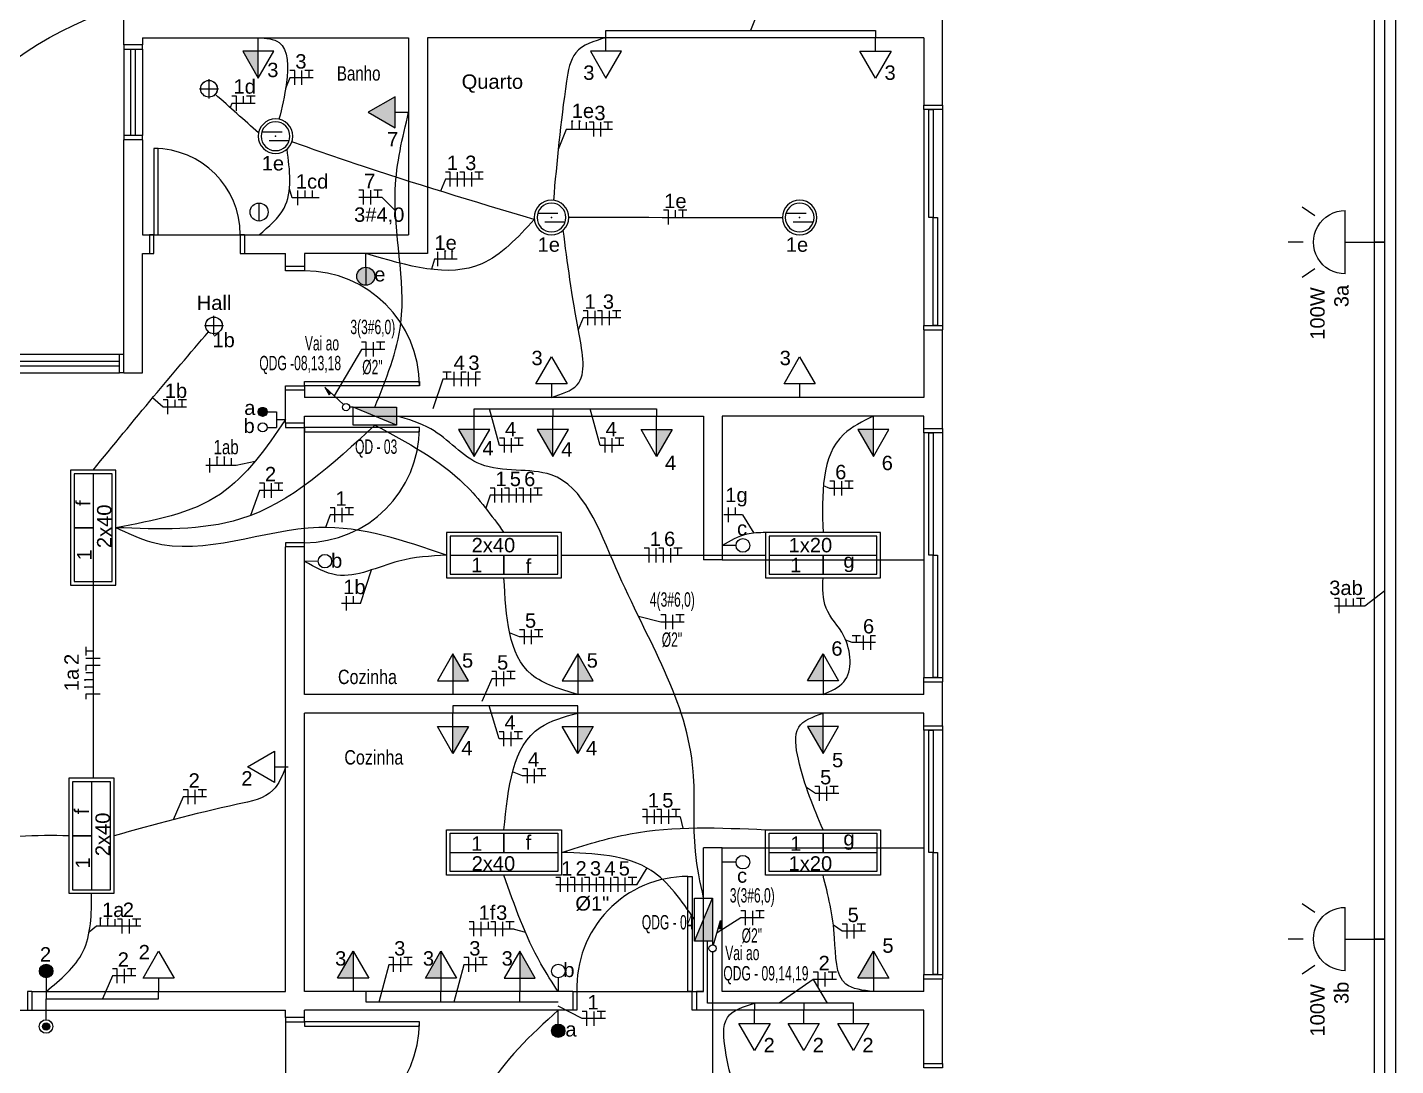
# Model space of a CAD drawing. Header units: millimetres. Extents: x 412 to 646, y 331 to 411.
# Drawn here: x 452.25 to 461.76, y 372.57 to 379.78 of the extents above; entities that cross this region are included whole.
import ezdxf
from ezdxf.enums import TextEntityAlignment as Align

# ---------------------------------------------------------------- set-up
doc = ezdxf.new("R2010")
doc.units = ezdxf.units.MM
doc.linetypes.add('HIDDEN2', pattern=[4.7625, 3.175, -1.5875])
for name, color, linetype in [('BASE', 8, 'Continuous'), ('Chamada', 4, 'Continuous'), ('E_LUMINO', 160, 'Continuous'), ('Elétrico', 5, 'Continuous'), ('Texto - Elétrica', 3, 'Continuous'), ('texto - elétrico', 3, 'Continuous'), ('TOMADAS.GI', 5, 'Continuous')]:
    doc.layers.add(name, color=color, linetype=linetype)
doc.styles.add('ARIAL', font='arial.ttf')

# ---------------------------------------------------------------- blocks, each defined once
blk = doc.blocks.new('A$C089607AB')
at = {"layer": 'TOMADAS.GI', "color": 4}
for p, q in [((0, 0.493), (0, 0.598)), ((-0.1844, 0.4125), (-0.2444, 0.4986)), ((0.1844, 0.4125), (0.2444, 0.4986)), ((0.22, 0.2), (-0.22, 0.2)), ((0, 0.2), (0, 0))]:
    blk.add_line(p, q, dxfattribs=at)
blk.add_arc((0, 0.2006), 0.22, 359.844, 180.156, dxfattribs=at)
blk = doc.blocks.new('A$C3E3F6338')
for p, q in [((-0.0172, -0.0409), (-0.158, -0.0409)), ((-0.0672, -0.1009), (-0.208, -0.1009))]:
    blk.add_line(p, q)
for radius in [0.12, 0.1]:
    blk.add_circle((-0.1126, -0.0709), radius)
at = {"linetype": 'Continuous'}
blk.add_point((-0.1126, -0.0709), dxfattribs=at)

msp = doc.modelspace()

# ---------------------------------------------------------------- hatches: boundary and pattern name
at = {"layer": 'Elétrico'}
for points in [[(453.854642, 379.428971), (453.854643, 379.616467), (453.746392, 379.616465)], [(454.347293, 377.227178), (454.316947, 377.280491), (454.35977, 377.240558)], [(454.814698, 377.017711), (454.814698, 377.142711), (454.514698, 377.142711)], [(454.814698, 377.017711), (454.814698, 377.142711), (454.514698, 377.142711)], [(455.355167, 376.798966), (455.355169, 376.986462), (455.246917, 376.986461)], [(455.902432, 376.798966), (455.902434, 376.986462), (455.794182, 376.986461)], [(456.731438, 376.986461), (456.623186, 376.986462), (456.623188, 376.798966)], [(458.12997, 376.798966), (458.129972, 376.986462), (458.02172, 376.986461)], [(455.208222, 375.426458), (455.208221, 375.238962), (455.316472, 375.238963)], [(456.074775, 375.426458), (456.074773, 375.238962), (456.183025, 375.238963)], [(457.77997, 375.426458), (457.67172, 375.238963), (457.779972, 375.238962)], [(455.208222, 374.733964), (455.208221, 374.92146), (455.316472, 374.921458)], [(456.074775, 374.733964), (456.074773, 374.92146), (456.183025, 374.921458)], [(457.779972, 374.92146), (457.67172, 374.921458), (457.77997, 374.733964)], [(456.887492, 373.430211), (457.012492, 373.430211), (457.012492, 373.730211)], [(456.887492, 373.430211), (457.012492, 373.430211), (457.012492, 373.730211)], [(457.069363, 373.513193), (457.067797, 373.574518), (457.051768, 373.518201)], [(454.514345, 373.361455), (454.514347, 373.173959), (454.406095, 373.173961)], [(455.124648, 373.361455), (455.12465, 373.173959), (455.016398, 373.173961)], [(455.780168, 373.173961), (455.671917, 373.173959), (455.671918, 373.361455)], [(458.12997, 373.361455), (458.129972, 373.173959), (458.02172, 373.173961)], [(452.404924, 372.837521, 1), (452.354924, 372.837521, 1)], [(455.986508, 372.807541), (455.892758, 372.807541, 1)]]:
    msp.add_hatch(color=256, dxfattribs=at).paths.add_polyline_path(points)
h = msp.add_hatch(color=256, dxfattribs=at)
h.paths.add_polyline_path([(454.806733, 379.299864), (454.619238, 379.191614), (454.757811, 379.111607), (454.806735, 379.111607)])
h.paths.add_polyline_path([(454.806735, 379.111607), (454.757811, 379.111607), (454.806735, 379.08336)])
h = msp.add_hatch(color=256, dxfattribs=at)
h.paths.add_polyline_path([(454.602385, 378.114436), (454.601833, 377.989437, 0.41550625), (454.664609, 378.051936, 0.41292206)])
h.paths.add_polyline_path([(454.602385, 378.114436, 0.41550625), (454.539609, 378.051936, 0.41292206), (454.601833, 377.989437)])
at = {"layer": 'Elétrico', "linetype": 'Continuous', "lineweight": -2}
for points in [[(453.854094, 377.109521), (453.854213, 377.112244), (453.854569, 377.114946), (453.855159, 377.117607), (453.855979, 377.120207), (453.857022, 377.122725), (453.85828, 377.125142), (453.859745, 377.127441), (453.861404, 377.129603), (453.863245, 377.131613), (453.865255, 377.133454), (453.867417, 377.135113), (453.869716, 377.136578), (453.872133, 377.137836), (453.874651, 377.138879), (453.877251, 377.139699), (453.879911, 377.140289), (453.882614, 377.140645), (453.885337, 377.140763), (453.88806, 377.140645), (453.890762, 377.140289), (453.893423, 377.139699), (453.896022, 377.138879), (453.89854, 377.137836), (453.900958, 377.136578), (453.903257, 377.135113), (453.905419, 377.133454), (453.907428, 377.131613), (453.90927, 377.129603), (453.910929, 377.127441), (453.912393, 377.125142), (453.913652, 377.122725), (453.914695, 377.120207), (453.915514, 377.117607), (453.916104, 377.114946), (453.91646, 377.112244), (453.916579, 377.109521), (453.885337, 377.109521)], [(453.916587, 377.109521), (453.916468, 377.106798), (453.916112, 377.104096), (453.915522, 377.101435), (453.914703, 377.098836), (453.91366, 377.096318), (453.912401, 377.0939), (453.910937, 377.091601), (453.909277, 377.089439), (453.907436, 377.087429), (453.905427, 377.085588), (453.903264, 377.083929), (453.900966, 377.082464), (453.898548, 377.081206), (453.89603, 377.080163), (453.89343, 377.079343), (453.890769, 377.078753), (453.888067, 377.078398), (453.885344, 377.078279), (453.882621, 377.078398), (453.879919, 377.078753), (453.877258, 377.079343), (453.874659, 377.080163), (453.872141, 377.081206), (453.869723, 377.082464), (453.867424, 377.083929), (453.865262, 377.085588), (453.863253, 377.08743), (453.861411, 377.089439), (453.859752, 377.091601), (453.858288, 377.0939), (453.857029, 377.096318), (453.855986, 377.098836), (453.855166, 377.101435), (453.854577, 377.104096), (453.854221, 377.106798), (453.854102, 377.109521), (453.885344, 377.109521)], [(452.333398, 373.222878), (452.380273, 373.222876), (452.380273, 373.269751), (452.372999, 373.269373), (452.360286, 373.265253), (452.352411, 373.260756), (452.346411, 373.255503), (452.34041, 373.247629), (452.335798, 373.237879), (452.333661, 373.228129), (452.333773, 373.222876)], [(452.427148, 373.222878), (452.380273, 373.222876), (452.380273, 373.269751), (452.387511, 373.269373), (452.400223, 373.265253), (452.408098, 373.260756), (452.414099, 373.255503), (452.420098, 373.247629), (452.42471, 373.237879), (452.426848, 373.228129), (452.426736, 373.222876)], [(452.333398, 373.222873), (452.380273, 373.222876), (452.380273, 373.176001), (452.372999, 373.176378), (452.360286, 373.180498), (452.352411, 373.184996), (452.346411, 373.190249), (452.34041, 373.198122), (452.335798, 373.207873), (452.333661, 373.217623), (452.333773, 373.222876)], [(452.427148, 373.222873), (452.380273, 373.222876), (452.380273, 373.176001), (452.387511, 373.176378), (452.400223, 373.180498), (452.408098, 373.184996), (452.414099, 373.190249), (452.420098, 373.198122), (452.42471, 373.207873), (452.426848, 373.217623), (452.426736, 373.222876)], [(455.892758, 372.807543), (455.939633, 372.807541), (455.939633, 372.854416), (455.932395, 372.854038), (455.919684, 372.849918), (455.911809, 372.84542), (455.905808, 372.840167), (455.899808, 372.832294), (455.895196, 372.822544), (455.893059, 372.812793), (455.89317, 372.807541)], [(455.986508, 372.807543), (455.939633, 372.807541), (455.939633, 372.854416), (455.946908, 372.854038), (455.95962, 372.849918), (455.967495, 372.84542), (455.973495, 372.840167), (455.979496, 372.832294), (455.984108, 372.822544), (455.986245, 372.812793), (455.986134, 372.807541)]]:
    msp.add_hatch(color=256, dxfattribs=at).paths.add_polyline_path(points)

# ---------------------------------------------------------------- linework, layer by layer
at = {"layer": 'BASE'}
for p, q in [((461.609953, 399.636355), (461.609953, 361.890196)), ((461.759934, 399.636355), (461.759934, 361.890196)), ((452.919914, 379.660215), (452.919914, 379.84022)), ((458.609953, 379.24022), (458.609953, 379.84022)), ((453.049894, 379.660215), (452.919914, 379.660215)), ((453.049894, 379.710215), (454.899992, 379.710215)), ((453.049894, 379.710215), (453.049894, 379.660215)), ((454.899992, 379.710215), (454.899992, 378.34022)), ((455.029973, 379.710215), (455.029973, 378.210215)), ((458.479973, 379.710215), (455.029973, 379.710215)), ((458.479973, 379.710215), (458.479973, 379.24022)), ((458.479973, 379.24022), (458.609953, 379.24022)), ((452.919914, 377.510215), (452.919914, 379.000218)), ((453.049894, 379.000218), (452.919914, 379.000218)), ((453.049894, 379.000218), (453.049894, 378.34022)), ((453.049894, 378.34022), (453.099894, 378.34022)), ((453.049894, 378.34022), (453.759904, 378.34022)), ((453.099894, 378.34022), (453.099894, 378.210215)), ((453.759904, 378.34022), (454.899992, 378.34022)), ((453.759904, 378.34022), (453.759904, 378.210215)), ((453.049894, 377.38021), (453.049894, 378.210215)), ((453.049894, 378.210215), (453.099894, 378.210215)), ((453.759904, 378.210215), (454.044963, 378.210215)), ((454.044963, 378.120213), (454.044963, 378.210215)), ((454.174943, 378.120213), (454.044963, 378.120213)), ((454.174943, 378.210215), (454.174943, 378.120213)), ((455.029973, 378.210215), (454.174943, 378.210215)), ((458.479973, 377.680223), (458.479973, 377.210215)), ((458.479973, 377.680223), (458.609953, 377.680223)), ((458.609953, 376.99271), (458.609953, 377.680223)), ((452.919914, 377.38021), (452.919914, 377.510215)), ((452.919914, 377.38021), (453.049894, 377.38021)), ((454.174943, 377.260215), (454.044963, 377.260215)), ((454.044963, 377.03021), (454.044963, 377.260215)), ((454.174943, 377.260215), (454.174943, 377.210215)), ((458.479973, 377.210215), (454.174943, 377.210215)), ((454.174943, 377.08021), (456.949992, 377.08021)), ((454.174943, 377.03021), (454.174943, 377.08021)), ((456.949992, 377.08021), (456.949992, 376.08021)), ((458.479973, 377.08021), (457.079973, 377.08021)), ((457.079973, 377.08021), (457.079973, 376.08021)), ((458.479973, 376.99271), (458.479973, 377.08021)), ((454.174943, 377.03021), (454.044963, 377.03021)), ((454.174943, 376.200206), (454.174943, 377.000206)), ((458.479973, 376.99271), (458.609953, 376.99271)), ((454.044963, 373.08021), (454.044963, 376.170213)), ((454.174943, 376.170213), (454.044963, 376.170213)), ((454.174943, 375.145213), (454.174943, 376.170213)), ((457.079973, 376.08021), (456.949992, 376.08021)), ((457.079973, 376.08021), (458.479973, 376.08021)), ((458.479973, 375.145213), (458.479973, 375.232713)), ((458.479973, 375.232713), (458.609953, 375.232713)), ((458.609953, 374.927708), (458.609953, 375.232713)), ((458.479973, 375.145213), (454.174943, 375.145213)), ((454.174943, 373.08021), (454.174943, 375.015208)), ((458.479973, 375.015208), (454.174943, 375.015208)), ((458.479973, 374.927708), (458.479973, 375.015208)), ((458.479973, 374.927708), (458.609953, 374.927708)), ((456.949992, 373.08021), (456.949992, 374.08021)), ((457.079973, 374.08021), (456.949992, 374.08021)), ((457.079973, 373.08021), (457.079973, 374.08021)), ((457.079973, 374.08021), (458.479973, 374.08021)), ((452.279924, 373.08021), (454.044963, 373.08021)), ((452.279924, 373.08021), (452.279924, 372.950206)), ((456.039982, 373.08021), (454.174943, 373.08021)), ((456.039982, 373.08021), (456.039982, 372.950206)), ((456.070012, 373.08021), (456.949992, 373.08021)), ((456.949992, 373.08021), (456.899992, 373.08021)), ((456.899992, 373.08021), (456.899992, 372.950206)), ((458.479973, 373.08021), (457.079973, 373.08021)), ((458.479973, 373.08021), (458.479973, 373.16771)), ((458.479973, 373.16771), (458.609953, 373.16771)), ((458.609953, 372.58021), (458.609953, 373.16771)), ((451.419914, 372.950206), (452.279924, 372.950206)), ((452.279924, 372.950206), (454.044963, 372.950206)), ((454.044963, 372.900206), (454.044963, 372.950206)), ((454.174943, 372.900206), (454.044963, 372.900206)), ((454.044963, 372.900206), (454.044963, 372.040208)), ((454.174943, 372.900206), (454.174943, 372.950206)), ((456.039982, 372.950206), (454.174943, 372.950206)), ((458.479973, 372.950206), (456.899992, 372.950206)), ((458.479973, 372.58021), (458.479973, 372.950206)), ((458.479973, 372.58021), (458.609953, 372.58021))]:
    msp.add_line(p, q, dxfattribs=at)
at = {"layer": 'BASE', "linetype": 'Continuous'}
for p, q in [((452.919914, 379.63021), (452.919914, 379.03021)), ((453.049894, 379.63021), (453.049894, 379.03021)), ((458.479973, 379.210215), (458.479973, 377.710215)), ((458.609953, 379.210215), (458.609953, 377.710215)), ((451.399894, 377.510215), (452.889885, 377.510215)), ((451.399894, 377.38021), (452.889885, 377.38021)), ((458.479973, 376.962706), (458.479973, 375.262706)), ((458.609953, 376.962706), (458.609953, 375.262706)), ((458.479973, 374.897703), (458.479973, 373.197703)), ((458.609953, 374.897703), (458.609953, 373.197703)), ((456.039982, 373.08021), (456.070012, 373.08021))]:
    msp.add_line(p, q, dxfattribs=at)
for points in [[(452.919914, 379.660215), (452.919914, 379.63021), (453.049894, 379.63021), (453.049894, 379.660215)], [(458.609953, 379.24022), (458.609953, 379.210215), (458.479973, 379.210215), (458.479973, 379.24022)], [(453.049894, 379.000218), (453.049894, 379.03021), (452.919914, 379.03021), (452.919914, 379.000218)], [(453.099894, 378.210215), (453.129875, 378.210215), (453.129875, 378.34022), (453.099894, 378.34022)], [(453.759904, 378.34022), (453.729875, 378.34022), (453.729875, 378.210215), (453.759904, 378.210215)], [(454.174943, 378.120213), (454.174943, 378.09022), (454.044963, 378.09022), (454.044963, 378.120213)], [(458.479973, 377.680223), (458.479973, 377.710215), (458.609953, 377.710215), (458.609953, 377.680223)], [(452.919914, 377.38021), (452.889885, 377.38021), (452.889885, 377.510215), (452.919914, 377.510215)], [(454.044963, 377.260215), (454.044963, 377.29022), (454.174943, 377.29022), (454.174943, 377.260215)], [(454.044963, 377.03021), (454.044963, 377.000206), (454.174943, 377.000206), (454.174943, 377.03021)], [(458.609953, 376.99271), (458.609953, 376.962706), (458.479973, 376.962706), (458.479973, 376.99271)], [(454.174943, 376.170213), (454.174943, 376.200206), (454.044963, 376.200206), (454.044963, 376.170213)], [(458.479973, 375.232713), (458.479973, 375.262706), (458.609953, 375.262706), (458.609953, 375.232713)], [(458.609953, 374.927708), (458.609953, 374.897703), (458.479973, 374.897703), (458.479973, 374.927708)], [(458.479973, 373.16771), (458.479973, 373.197703), (458.609953, 373.197703), (458.609953, 373.16771)], [(452.279924, 373.08021), (452.249894, 373.08021), (452.249894, 372.950206), (452.279924, 372.950206)], [(456.039982, 373.08021), (456.070012, 373.08021), (456.070012, 372.950206), (456.039982, 372.950206)], [(456.899992, 372.950206), (456.870012, 372.950206), (456.870012, 373.08021), (456.899992, 373.08021)], [(454.044963, 372.900206), (454.044963, 372.870201), (454.174943, 372.870201), (454.174943, 372.900206)], [(458.609953, 372.58021), (458.609953, 372.550206), (458.479973, 372.550206), (458.479973, 372.58021)]]:
    msp.add_lwpolyline(points, dxfattribs=at)
for points in [[(452.999894, 379.63021), (452.999894, 379.03021), (452.969914, 379.03021), (452.969914, 379.63021), (452.999894, 379.63021)], [(458.544963, 379.210215), (458.544963, 378.460215), (458.514982, 378.460215), (458.514982, 379.210215), (458.544963, 379.210215)], [(453.129875, 378.34022), (453.159904, 378.34022), (453.159904, 378.94022), (453.129875, 378.94022), (453.129875, 378.34022)], [(458.574943, 378.460215), (458.574943, 377.710215), (458.544963, 377.710215), (458.544963, 378.460215), (458.574943, 378.460215)], [(451.399894, 377.43021), (452.889885, 377.43021), (452.889885, 377.460215), (451.399894, 377.460215), (451.399894, 377.43021)], [(454.174943, 377.29022), (454.174943, 377.320213), (454.974943, 377.320213), (454.974943, 377.29022), (454.174943, 377.29022)], [(454.174943, 377.000206), (454.174943, 376.970213), (454.974943, 376.970213), (454.974943, 377.000206), (454.174943, 377.000206)], [(458.544963, 376.962706), (458.544963, 376.112706), (458.514982, 376.112706), (458.514982, 376.962706), (458.544963, 376.962706)], [(458.574943, 376.112706), (458.574943, 375.262706), (458.544963, 375.262706), (458.544963, 376.112706), (458.574943, 376.112706)], [(458.544963, 374.897703), (458.544963, 374.047703), (458.514982, 374.047703), (458.514982, 374.897703), (458.544963, 374.897703)], [(458.574943, 374.047703), (458.574943, 373.197703), (458.544963, 373.197703), (458.544963, 374.047703), (458.574943, 374.047703)], [(456.870012, 373.08021), (456.839982, 373.08021), (456.839982, 373.88021), (456.870012, 373.88021), (456.870012, 373.08021)], [(454.174943, 372.870201), (454.174943, 372.840208), (454.974943, 372.840208), (454.974943, 372.870201), (454.174943, 372.870201)]]:
    msp.add_lwpolyline(points, close=True, dxfattribs=at)
for centre, radius, start, end in [((453.129875, 378.34022), 0.6, 0, 90), ((454.174943, 377.29022), 0.8, 0, 90), ((454.174943, 377.000206), 0.8, 270, 0), ((456.839982, 373.109676), 0.770534, 90, 182.1915598), ((454.174943, 372.870201), 0.8, 270, 0)]:
    msp.add_arc(centre, radius, start, end, dxfattribs=at)
at = {"layer": 'Chamada'}
for p, q in [((457.345654, 379.933038), (457.276247, 379.76)), ((454.07496, 379.431583), (454.045101, 379.357143)), ((453.669911, 379.252583), (453.658801, 379.224884)), ((455.995393, 379.072855), (455.938986, 378.932227)), ((455.155627, 378.726316), (455.122169, 378.642904)), ((454.090659, 378.597074), (454.07158, 378.659406)), ((454.71581, 378.599986), (454.807023, 378.50909)), ((455.079954, 378.171363), (455.057674, 378.10028)), ((456.112438, 377.762114), (456.07898, 377.678701)), ((454.571315, 377.543203), (454.38168, 377.220126)), ((455.137068, 377.336966), (455.06766, 377.130208)), ((453.193264, 377.142444), (453.119823, 377.206313)), ((455.532448, 376.875796), (455.463041, 377.130208)), ((456.232014, 376.875796), (456.162607, 377.130208)), ((453.7018, 376.738), (453.833209, 376.76598)), ((453.863932, 376.56283), (453.800427, 376.388712)), ((455.465414, 376.529367), (455.435336, 376.439766)), ((457.827294, 376.577137), (457.782378, 376.594939)), ((454.354108, 376.39254), (454.322356, 376.305481)), ((457.220752, 376.393673), (457.299427, 376.266192)), ((454.565401, 375.778326), (454.641948, 376.010786)), ((461.546955, 375.761058), (461.684953, 375.866805)), ((456.653151, 375.648791), (456.497794, 375.68769)), ((455.671124, 375.544983), (455.601716, 375.57249)), ((457.98262, 375.505152), (457.937703, 375.522954)), ((455.477458, 375.25381), (455.40805, 375.095211)), ((455.528623, 374.836074), (455.459216, 375.065208)), ((455.691834, 374.579184), (455.622427, 374.606691)), ((453.333482, 374.433244), (453.264075, 374.274644)), ((457.726801, 374.456439), (457.664918, 374.498118)), ((456.787694, 374.29572), (456.805077, 374.21472)), ((456.48518, 373.822261), (456.557008, 373.939216)), ((457.208626, 373.592346), (457.043567, 373.489387)), ((452.731085, 373.534287), (452.679587, 373.493327)), ((455.633156, 373.514778), (455.711121, 373.493137)), ((457.913698, 373.499245), (457.851814, 373.540924)), ((452.840594, 373.188809), (452.771186, 373.030209)), ((454.762181, 373.266532), (454.692774, 373.005206)), ((455.284062, 373.266537), (455.214655, 373.005211)), ((457.711935, 373.16427), (457.474907, 373.000206)), ((457.711935, 373.16427), (457.808725, 373.000206)), ((456.105553, 372.891749), (455.939982, 372.977708))]:
    msp.add_line(p, q, dxfattribs=at)
at = {"layer": 'Chamada', "linetype": 'Continuous'}
for p, q in [((454.237454, 379.431583), (454.07496, 379.431583)), ((453.832405, 379.252582), (453.669911, 379.252583)), ((456.316006, 379.072855), (455.995393, 379.072855)), ((455.418121, 378.726316), (455.155627, 378.726316)), ((454.278711, 378.597074), (454.090659, 378.597074)), ((454.71581, 378.599986), (454.553317, 378.599986)), ((455.238266, 378.171363), (455.079954, 378.171363)), ((456.374932, 377.762113), (456.112438, 377.762114)), ((454.733809, 377.543203), (454.571315, 377.543203)), ((455.399561, 377.336965), (455.137068, 377.336966)), ((453.355758, 377.142444), (453.193264, 377.142444)), ((455.694942, 376.875796), (455.532448, 376.875796)), ((456.394508, 376.875796), (456.232014, 376.875796)), ((453.490834, 376.738), (453.7018, 376.738)), ((454.026425, 376.56283), (453.863932, 376.56283)), ((455.827908, 376.529367), (455.465414, 376.529367)), ((457.989788, 376.577137), (457.827294, 376.577137)), ((454.516602, 376.39254), (454.354108, 376.39254)), ((457.220752, 376.393673), (457.089505, 376.393673)), ((454.565401, 375.778326), (454.434154, 375.778326)), ((461.334461, 375.761058), (461.546955, 375.761058)), ((456.815645, 375.648791), (456.653151, 375.648791)), ((455.833617, 375.544983), (455.671124, 375.544983)), ((458.145114, 375.505152), (457.98262, 375.505152)), ((455.639951, 375.25381), (455.477458, 375.25381)), ((455.691117, 374.836074), (455.528623, 374.836074)), ((455.854328, 374.579184), (455.691834, 374.579184)), ((453.495976, 374.433243), (453.333482, 374.433244)), ((457.889295, 374.456439), (457.726801, 374.456439)), ((456.787694, 374.29572), (456.5252, 374.29572)), ((456.48518, 373.822261), (455.922687, 373.822261)), ((457.37112, 373.592346), (457.208626, 373.592346)), ((453.038395, 373.534287), (452.731085, 373.534287)), ((455.633156, 373.514778), (455.320662, 373.514778)), ((458.076191, 373.499245), (457.913698, 373.499245)), ((453.003087, 373.188809), (452.840594, 373.188809)), ((454.924675, 373.266532), (454.762181, 373.266532)), ((455.446556, 373.266537), (455.284062, 373.266537)), ((457.874429, 373.16427), (457.711935, 373.16427)), ((456.268046, 372.891749), (456.105553, 372.891749))]:
    msp.add_line(p, q, dxfattribs=at)
at = {"layer": 'E_LUMINO'}
for p, q in [((453.512419, 379.288391), (453.512419, 379.422042)), ((453.512419, 379.288391), (453.512419, 379.422042)), ((453.445593, 379.355217), (453.579245, 379.355217)), ((453.546958, 377.64339), (453.546958, 377.777041)), ((453.546958, 377.64339), (453.546958, 377.777041)), ((453.480133, 377.710215), (453.613784, 377.710215))]:
    msp.add_line(p, q, dxfattribs=at)
for points in [[(452.549458, 376.704332), (452.549458, 375.904332), (452.864458, 375.904332), (452.864458, 376.704332)], [(452.574458, 376.679332), (452.574458, 375.929332), (452.839458, 375.929332), (452.839458, 376.679332)], [(455.162468, 375.955212), (455.962468, 375.955212), (455.962468, 376.270212), (455.162468, 376.270212)], [(455.187468, 375.980212), (455.937468, 375.980212), (455.937468, 376.245212), (455.187468, 376.245212)], [(457.379973, 375.955212), (458.179973, 375.955212), (458.179973, 376.270212), (457.379973, 376.270212)], [(457.404973, 375.980212), (458.154973, 375.980212), (458.154973, 376.245212), (457.404973, 376.245212)], [(452.538754, 374.562925), (452.538754, 373.762925), (452.853754, 373.762925), (452.853754, 374.562925)], [(452.563754, 374.537925), (452.563754, 373.787925), (452.828754, 373.787925), (452.828754, 374.537925)], [(455.162468, 374.205209), (455.962468, 374.205209), (455.962468, 373.890209), (455.162468, 373.890209)], [(455.187468, 374.180209), (455.937468, 374.180209), (455.937468, 373.915209), (455.187468, 373.915209)], [(457.379973, 374.205209), (458.179973, 374.205209), (458.179973, 373.890209), (457.379973, 373.890209)], [(457.404973, 374.180209), (458.154973, 374.180209), (458.154973, 373.915209), (457.404973, 373.915209)]]:
    msp.add_lwpolyline(points, close=True, dxfattribs=at)
for points in [[(452.706958, 376.679332), (452.706958, 376.304332), (452.574458, 376.304332), (452.706958, 376.304332), (452.706958, 375.929332)], [(455.187468, 376.112712), (455.562468, 376.112712), (455.562468, 375.980212), (455.562468, 376.112712), (455.937468, 376.112712)], [(457.404973, 376.112712), (457.779973, 376.112712), (457.779973, 375.980212), (457.779973, 376.112712), (458.154973, 376.112712)], [(452.696254, 374.537925), (452.696254, 374.162925), (452.563754, 374.162925), (452.696254, 374.162925), (452.696254, 373.787925)], [(455.187468, 374.047709), (455.562468, 374.047709), (455.562468, 374.180209), (455.562468, 374.047709), (455.937468, 374.047709)], [(457.404973, 374.047709), (457.779973, 374.047709), (457.779973, 374.180209), (457.779973, 374.047709), (458.154973, 374.047709)]]:
    msp.add_lwpolyline(points, dxfattribs=at)
for centre in [(453.511774, 379.355217), (453.512419, 379.355217), (453.546314, 377.710215), (453.546958, 377.710215)]:
    msp.add_circle(centre, 0.058005, dxfattribs=at)
at = {"layer": 'Elétrico'}
for p, q in [((456.270857, 379.710001), (456.270857, 379.760001)), ((456.270857, 379.760001), (458.144822, 379.76)), ((458.144822, 379.76), (458.144822, 379.710212)), ((453.859978, 378.436), (453.860529, 378.560999)), ((454.602247, 378.114436), (454.602458, 378.210215)), ((454.602385, 378.114436), (454.601833, 377.989437)), ((454.446414, 377.159761), (454.316947, 377.280491)), ((454.316947, 377.280491), (454.347293, 377.227178)), ((454.347293, 377.227178), (454.35977, 377.240558)), ((454.514698, 377.142711), (454.489698, 377.142711)), ((454.814698, 377.017711), (454.514698, 377.142711)), ((454.814698, 377.017711), (454.514698, 377.142711)), ((456.074772, 375.065208), (455.208219, 375.065208)), ((455.208219, 375.065208), (455.208219, 375.015208)), ((456.074772, 375.015208), (456.074772, 375.065208)), ((456.887492, 373.430211), (457.012492, 373.730211)), ((456.887492, 373.430211), (457.012492, 373.730211)), ((457.019336, 373.404256), (457.067797, 373.574518)), ((457.067797, 373.574518), (457.069363, 373.513193)), ((457.069363, 373.513193), (457.051768, 373.518201)), ((456.977492, 373.000206), (456.977492, 373.430211)), ((452.379927, 373.080209), (452.379927, 373.030209)), ((453.162446, 373.030209), (453.162446, 373.080209)), ((455.671915, 373.005211), (455.671915, 373.080211)), ((452.379927, 373.030209), (453.162446, 373.030209)), ((455.939293, 373.005211), (455.671915, 373.005211)), ((457.012492, 373.000206), (456.977492, 373.000206)), ((457.304216, 373.000206), (457.012492, 373.000206)), ((457.645597, 373.000206), (457.304216, 373.000206)), ((457.304216, 373.000206), (457.304216, 372.951097)), ((457.991024, 373.000206), (457.645597, 373.000206)), ((457.645597, 373.000206), (457.645597, 372.951097)), ((457.991024, 372.950206), (457.991024, 373.000206))]:
    msp.add_line(p, q, dxfattribs=at)
at = {"layer": 'Elétrico', "linetype": 'Continuous'}
for p, q in [((453.854642, 379.428971), (453.854644, 379.710215)), ((456.271574, 379.616467), (456.271574, 379.710215)), ((458.144817, 379.616467), (458.144817, 379.710215)), ((454.10829, 379.481583), (454.07496, 379.481583)), ((454.10829, 379.381583), (454.10829, 379.481583)), ((454.15829, 379.381583), (454.15829, 379.481583)), ((454.237454, 379.481583), (454.179126, 379.481583)), ((454.20829, 379.431583), (454.20829, 379.481583)), ((453.703241, 379.302582), (453.669911, 379.302582)), ((453.703241, 379.202582), (453.703241, 379.302582)), ((453.753241, 379.252582), (453.753241, 379.302582)), ((453.832405, 379.302583), (453.774077, 379.302582)), ((453.803241, 379.252582), (453.803241, 379.302582)), ((454.806734, 379.191612), (454.900483, 379.191612)), ((456.036842, 379.072855), (456.036842, 379.122878)), ((456.086842, 379.072832), (456.086842, 379.122855)), ((456.136842, 379.072832), (456.136842, 379.122855)), ((456.186842, 379.122855), (456.153512, 379.122855)), ((456.186842, 379.022855), (456.186842, 379.122855)), ((456.236842, 379.022855), (456.236842, 379.122855)), ((456.316006, 379.122855), (456.257679, 379.122855)), ((456.286842, 379.072855), (456.286842, 379.122855)), ((455.188957, 378.776316), (455.155627, 378.776316)), ((455.188957, 378.676316), (455.188957, 378.776316)), ((455.238957, 378.676316), (455.238957, 378.776316)), ((455.288957, 378.776316), (455.255627, 378.776316)), ((455.288957, 378.676316), (455.288957, 378.776316)), ((455.338957, 378.676316), (455.338957, 378.776316)), ((455.418121, 378.776316), (455.359793, 378.776316)), ((455.388957, 378.726316), (455.388957, 378.776316)), ((454.130794, 378.547074), (454.130794, 378.647074)), ((454.180794, 378.597074), (454.180794, 378.647074)), ((454.230794, 378.597074), (454.230794, 378.647074)), ((454.586647, 378.649986), (454.553317, 378.649986)), ((454.586647, 378.549986), (454.586647, 378.649986)), ((454.636647, 378.549986), (454.636647, 378.649986)), ((454.71581, 378.649986), (454.657483, 378.649986)), ((454.686647, 378.599986), (454.686647, 378.649986)), ((456.704968, 378.511347), (456.671638, 378.511347)), ((456.704968, 378.411347), (456.704968, 378.511347)), ((456.754968, 378.461347), (456.754968, 378.511347)), ((456.834132, 378.511347), (456.775805, 378.511347)), ((456.804968, 378.461347), (456.804968, 378.511347)), ((455.102871, 378.121363), (455.102871, 378.221363)), ((455.152871, 378.17134), (455.152871, 378.221363)), ((455.202871, 378.171363), (455.202871, 378.221385)), ((456.145768, 377.812113), (456.112438, 377.812113)), ((456.145768, 377.712113), (456.145768, 377.812113)), ((456.195768, 377.712114), (456.195768, 377.812114)), ((456.245768, 377.812114), (456.212438, 377.812114)), ((456.245768, 377.712114), (456.245768, 377.812114)), ((456.295768, 377.712114), (456.295768, 377.812114)), ((456.374932, 377.812114), (456.316604, 377.812114)), ((456.345768, 377.762114), (456.345768, 377.812114)), ((454.604645, 377.593203), (454.571315, 377.593203)), ((454.604645, 377.493203), (454.604645, 377.593203)), ((454.654645, 377.493203), (454.654645, 377.593203)), ((454.733809, 377.593203), (454.675481, 377.593203)), ((454.704645, 377.543203), (454.704645, 377.593203)), ((455.137068, 377.386966), (455.195395, 377.386966)), ((455.166231, 377.336966), (455.166231, 377.386966)), ((455.216231, 377.286966), (455.216231, 377.386966)), ((455.266231, 377.286966), (455.266231, 377.386966)), ((455.266231, 377.386966), (455.299561, 377.386966)), ((455.316231, 377.286966), (455.316231, 377.386966)), ((455.366231, 377.286966), (455.366231, 377.386966)), ((455.366231, 377.386966), (455.399561, 377.386965)), ((455.892473, 377.303964), (455.892473, 377.210215)), ((457.617473, 377.303964), (457.617473, 377.210215)), ((453.226594, 377.192444), (453.193264, 377.192444)), ((453.226594, 377.092444), (453.226594, 377.192444)), ((453.276594, 377.142444), (453.276594, 377.192444)), ((453.355758, 377.192444), (453.297431, 377.192444)), ((453.326594, 377.142444), (453.326594, 377.192444)), ((455.355167, 376.798966), (455.35517, 377.080211)), ((455.902432, 376.798966), (455.902435, 377.080211)), ((456.623188, 376.798966), (456.623186, 377.080211)), ((458.12997, 376.798966), (458.129973, 377.080211)), ((455.565778, 376.925796), (455.532448, 376.925796)), ((455.565778, 376.825796), (455.565778, 376.925796)), ((455.615778, 376.825796), (455.615778, 376.925796)), ((455.694942, 376.925796), (455.636615, 376.925796)), ((455.665778, 376.875796), (455.665778, 376.925796)), ((456.265344, 376.925796), (456.232014, 376.925796)), ((456.265344, 376.825796), (456.265344, 376.925796)), ((456.315344, 376.825796), (456.315344, 376.925796)), ((456.394508, 376.925796), (456.33618, 376.925796)), ((456.365344, 376.875796), (456.365344, 376.925796)), ((453.518981, 376.687977), (453.518981, 376.788022)), ((453.568981, 376.737977), (453.568981, 376.788)), ((453.618981, 376.737977), (453.618981, 376.788)), ((453.668981, 376.737954), (453.668981, 376.787977)), ((453.897262, 376.61283), (453.863932, 376.61283)), ((453.897262, 376.51283), (453.897262, 376.61283)), ((453.947262, 376.51283), (453.947262, 376.61283)), ((454.026425, 376.61283), (453.968098, 376.61283)), ((453.997262, 376.56283), (453.997262, 376.61283)), ((457.860624, 376.627137), (457.827294, 376.627137)), ((457.860625, 376.527137), (457.860624, 376.627137)), ((457.910625, 376.527137), (457.910624, 376.627137)), ((457.989788, 376.627137), (457.931461, 376.627137)), ((457.960624, 376.577137), (457.960624, 376.627137)), ((455.498744, 376.579367), (455.465414, 376.579367)), ((455.498744, 376.479367), (455.498744, 376.579367)), ((455.548744, 376.479367), (455.548744, 376.579367)), ((455.598744, 376.579367), (455.565414, 376.579367)), ((455.598744, 376.479367), (455.598744, 376.579367)), ((455.648744, 376.479367), (455.648744, 376.579367)), ((455.698744, 376.579367), (455.665414, 376.579367)), ((455.698744, 376.479367), (455.698744, 376.579367)), ((455.748744, 376.479367), (455.748744, 376.579367)), ((455.827908, 376.579367), (455.769581, 376.579367)), ((455.798744, 376.529367), (455.798744, 376.579367)), ((454.387438, 376.44254), (454.354108, 376.44254)), ((454.387438, 376.34254), (454.387438, 376.44254)), ((454.437438, 376.34254), (454.437438, 376.44254)), ((454.516602, 376.44254), (454.458274, 376.44254)), ((454.487438, 376.39254), (454.487438, 376.44254)), ((457.122835, 376.343673), (457.122835, 376.443673)), ((457.172835, 376.393673), (457.172835, 376.443673)), ((456.571224, 376.162709), (456.537894, 376.162709)), ((456.571224, 376.062709), (456.571224, 376.162709)), ((456.621224, 376.062709), (456.621224, 376.162709)), ((456.671224, 376.162709), (456.637894, 376.162709)), ((456.671224, 376.062709), (456.671224, 376.162709)), ((456.721224, 376.062709), (456.721224, 376.162709)), ((456.800388, 376.162709), (456.74206, 376.162709)), ((456.771224, 376.112709), (456.771224, 376.162709)), ((454.467484, 375.728326), (454.467484, 375.828326)), ((454.517484, 375.778326), (454.517484, 375.828326)), ((461.367791, 375.811058), (461.334461, 375.811058)), ((461.367791, 375.711058), (461.367791, 375.811058)), ((461.415708, 375.761058), (461.415708, 375.811058)), ((461.467791, 375.761058), (461.467791, 375.811058)), ((461.546955, 375.811058), (461.488628, 375.811058)), ((461.517791, 375.761058), (461.517791, 375.811058)), ((456.686481, 375.698791), (456.653151, 375.698791)), ((456.686481, 375.598791), (456.686481, 375.698791)), ((456.736481, 375.598791), (456.736481, 375.698791)), ((456.815645, 375.698791), (456.757318, 375.698791)), ((456.786481, 375.648791), (456.786481, 375.698791)), ((455.704454, 375.594983), (455.671124, 375.594983)), ((455.704454, 375.494983), (455.704454, 375.594983)), ((455.754454, 375.494983), (455.754454, 375.594983)), ((455.833617, 375.594983), (455.77529, 375.594983)), ((455.804454, 375.544983), (455.804454, 375.594983)), ((457.98262, 375.555152), (458.040948, 375.555152)), ((458.011784, 375.505152), (458.011784, 375.555152)), ((458.061784, 375.455152), (458.061784, 375.555152)), ((458.111784, 375.455152), (458.111784, 375.555152)), ((458.111784, 375.555152), (458.145114, 375.555152)), ((452.656916, 375.475291), (452.656916, 375.416963)), ((452.706916, 375.446127), (452.656916, 375.446127)), ((452.756916, 375.396127), (452.656916, 375.396127)), ((455.208222, 375.426458), (455.20822, 375.145213)), ((456.074775, 375.426458), (456.074773, 375.145213)), ((457.77997, 375.426458), (457.779973, 375.145213)), ((452.756916, 375.346127), (452.656916, 375.346127)), ((452.656916, 375.346127), (452.656916, 375.312797)), ((452.706939, 375.296127), (452.656916, 375.296127)), ((455.510788, 375.30381), (455.477458, 375.30381)), ((455.510788, 375.20381), (455.510788, 375.30381)), ((455.560788, 375.20381), (455.560788, 375.30381)), ((455.639951, 375.30381), (455.581624, 375.30381)), ((455.610788, 375.25381), (455.610788, 375.30381)), ((452.706916, 375.196127), (452.656894, 375.196127)), ((452.706939, 375.246127), (452.656916, 375.246127)), ((452.756939, 375.146127), (452.656939, 375.146127)), ((452.656939, 375.146127), (452.656939, 375.112797)), ((455.208222, 374.733964), (455.20822, 375.015208)), ((456.074775, 374.733964), (456.074773, 375.015208)), ((457.77997, 374.733964), (457.779973, 375.015208)), ((455.561953, 374.886074), (455.528623, 374.886074)), ((455.561953, 374.786074), (455.561953, 374.886074)), ((455.611953, 374.786074), (455.611953, 374.886074)), ((455.691117, 374.886074), (455.632789, 374.886074)), ((455.661953, 374.836074), (455.661953, 374.886074)), ((453.968054, 374.642052), (454.061803, 374.642052)), ((455.725164, 374.629184), (455.691834, 374.629184)), ((455.725164, 374.529184), (455.725164, 374.629184)), ((455.775164, 374.529184), (455.775164, 374.629184)), ((455.854328, 374.629184), (455.796001, 374.629184)), ((455.825164, 374.579184), (455.825164, 374.629184)), ((457.755965, 374.506439), (457.722635, 374.506439)), ((457.755965, 374.406439), (457.755965, 374.506439)), ((457.805965, 374.406439), (457.805965, 374.506439)), ((457.885129, 374.506439), (457.826801, 374.506439)), ((457.855965, 374.456439), (457.855965, 374.506439)), ((453.366812, 374.483243), (453.333482, 374.483243)), ((453.366812, 374.383243), (453.366812, 374.483243)), ((453.416812, 374.383243), (453.416812, 374.483243)), ((453.495976, 374.483244), (453.437648, 374.483243)), ((453.466812, 374.433244), (453.466812, 374.483244)), ((456.55853, 374.34572), (456.5252, 374.34572)), ((456.55853, 374.24572), (456.55853, 374.34572)), ((456.60853, 374.24572), (456.60853, 374.34572)), ((456.65853, 374.34572), (456.6252, 374.34572)), ((456.65853, 374.24572), (456.65853, 374.34572)), ((456.70853, 374.24572), (456.70853, 374.34572)), ((456.787694, 374.34572), (456.729366, 374.34572)), ((456.75853, 374.29572), (456.75853, 374.34572)), ((455.956017, 373.872261), (455.922687, 373.872261)), ((455.956017, 373.772261), (455.956017, 373.872261)), ((456.006017, 373.772261), (456.006017, 373.872261)), ((456.056017, 373.872261), (456.022687, 373.872261)), ((456.056017, 373.772261), (456.056017, 373.872261)), ((456.106017, 373.772261), (456.106017, 373.872261)), ((456.156017, 373.872261), (456.122687, 373.872261)), ((456.156017, 373.772261), (456.156017, 373.872261)), ((456.206017, 373.772261), (456.206017, 373.872261)), ((456.256017, 373.872261), (456.222687, 373.872261)), ((456.256017, 373.772261), (456.256017, 373.872261)), ((456.306017, 373.772261), (456.306017, 373.872261)), ((456.356017, 373.872261), (456.322687, 373.872261)), ((456.356017, 373.772261), (456.356017, 373.872261)), ((456.406017, 373.772261), (456.406017, 373.872261)), ((456.48518, 373.872261), (456.426853, 373.872261)), ((456.456017, 373.822261), (456.456017, 373.872261)), ((452.759231, 373.534287), (452.759231, 373.58431)), ((452.809231, 373.534264), (452.809231, 373.584287)), ((452.859231, 373.534264), (452.859231, 373.584287)), ((452.909231, 373.584287), (452.875901, 373.584287)), ((452.909231, 373.484287), (452.909231, 373.584287)), ((452.959231, 373.484287), (452.959231, 373.584287)), ((453.038395, 373.584287), (452.980067, 373.584287)), ((453.009231, 373.534287), (453.009231, 373.584287)), ((455.353992, 373.564778), (455.320662, 373.564778)), ((455.353992, 373.464778), (455.353992, 373.564778)), ((455.403992, 373.464778), (455.403992, 373.564778)), ((455.453992, 373.514778), (455.453992, 373.564778)), ((455.503992, 373.564778), (455.470662, 373.564778)), ((455.503992, 373.464778), (455.503992, 373.564778)), ((455.553992, 373.464778), (455.553992, 373.564778)), ((455.633156, 373.564778), (455.574829, 373.564778)), ((455.603992, 373.514778), (455.603992, 373.564778)), ((457.241956, 373.642346), (457.208626, 373.642346)), ((457.241956, 373.542346), (457.241956, 373.642346)), ((457.291956, 373.542346), (457.291956, 373.642346)), ((457.37112, 373.642346), (457.312792, 373.642346)), ((457.341956, 373.592346), (457.341956, 373.642346)), ((457.947028, 373.549245), (457.913698, 373.549245)), ((457.947028, 373.449245), (457.947028, 373.549245)), ((457.997028, 373.449245), (457.997028, 373.549245)), ((458.076191, 373.549245), (458.017864, 373.549245)), ((458.047028, 373.499245), (458.047028, 373.549245)), ((454.514345, 373.361455), (454.514348, 373.080211)), ((454.795511, 373.316532), (454.762181, 373.316532)), ((454.795511, 373.216532), (454.795511, 373.316532)), ((454.845511, 373.216532), (454.845511, 373.316532)), ((454.924675, 373.316532), (454.866347, 373.316532)), ((454.895511, 373.266532), (454.895511, 373.316532)), ((455.124648, 373.361455), (455.12465, 373.080211)), ((455.317392, 373.316537), (455.284062, 373.316537)), ((455.317392, 373.216537), (455.317392, 373.316537)), ((455.367392, 373.216537), (455.367392, 373.316537)), ((455.446556, 373.316537), (455.388229, 373.316537)), ((455.417392, 373.266537), (455.417392, 373.316537)), ((455.671918, 373.361455), (455.671916, 373.080211)), ((458.12997, 373.361455), (458.129973, 373.080211)), ((452.873924, 373.238809), (452.840594, 373.238809)), ((452.873924, 373.138809), (452.873924, 373.238809)), ((452.923924, 373.138809), (452.923924, 373.238809)), ((453.003087, 373.238809), (452.94476, 373.238809)), ((452.973924, 373.188809), (452.973924, 373.238809)), ((453.162443, 373.173959), (453.162443, 373.080211)), ((457.745265, 373.21427), (457.711935, 373.21427)), ((457.745265, 373.11427), (457.745265, 373.21427)), ((457.795265, 373.11427), (457.795265, 373.21427)), ((457.874429, 373.21427), (457.816101, 373.21427)), ((457.845265, 373.16427), (457.845265, 373.21427)), ((456.138883, 372.941749), (456.105553, 372.941749)), ((456.138883, 372.841749), (456.138883, 372.941749)), ((456.188883, 372.841749), (456.188883, 372.941749)), ((456.268046, 372.941749), (456.209719, 372.941749)), ((456.238883, 372.891749), (456.238883, 372.941749)), ((457.304216, 372.857348), (457.304216, 372.951097)), ((457.645598, 372.857348), (457.645598, 372.951097)), ((457.991025, 372.857348), (457.991025, 372.951097))]:
    msp.add_line(p, q, dxfattribs=at)
at = {"layer": 'Elétrico', "linetype": 'Continuous', "lineweight": 0}
for q in [(453.854094, 377.109521), (453.916579, 377.109521)]:
    msp.add_line((453.885337, 377.109521), q, dxfattribs=at)
at = {"layer": 'Elétrico', "linetype": 'Continuous', "lineweight": -2}
for p, q in [((453.916713, 377.109521), (453.980716, 377.109521)), ((453.980716, 377.109521), (453.980716, 377.001271)), ((453.916713, 377.001271), (453.980716, 377.001271)), ((453.980716, 377.055396), (454.044963, 377.055396)), ((457.175763, 376.18056), (457.079973, 376.180211)), ((454.271464, 376.070915), (454.175676, 376.070217)), ((457.175763, 373.979861), (457.079973, 373.980211)), ((452.333398, 373.222876), (452.427148, 373.222876)), ((452.380273, 373.176001), (452.379924, 373.080211)), ((455.939642, 373.176001), (455.939293, 373.080211)), ((452.379924, 372.884396), (452.379575, 373.030186)), ((455.939633, 372.854416), (455.939982, 372.950206)), ((455.986508, 372.807541), (455.892758, 372.807541))]:
    msp.add_line(p, q, dxfattribs=at)
at = {"layer": 'Elétrico', "linetype": 'HIDDEN2'}
for p, q in [((457.012492, 373.430211), (457.012492, 373.405211)), ((457.012492, 373.355211), (457.012492, 366.54021))]:
    msp.add_line(p, q, dxfattribs=at)
at = {"layer": 'Elétrico'}
for points in [[(461.609953, 378.28847), (461.684953, 378.28847), (461.684953, 383.1318), (461.609953, 383.1318)], [(461.609953, 373.44514), (461.684953, 373.44514), (461.684953, 378.28847), (461.609953, 378.28847)], [(455.35517, 377.080211), (455.35517, 377.130208), (455.902435, 377.130208), (455.902435, 377.080211)], [(455.902435, 377.130208), (456.623186, 377.130208), (456.623186, 377.080211)], [(461.609953, 368.60181), (461.684953, 368.60181), (461.684953, 373.44514), (461.609953, 373.44514)], [(455.12465, 373.005206), (454.604893, 373.005206), (454.604893, 373.080206)], [(455.671915, 373.005211), (455.12465, 373.005211), (455.12465, 373.080211)]]:
    msp.add_lwpolyline(points, dxfattribs=at)
at = {"layer": 'Elétrico', "linetype": 'Continuous'}
for points in [[(453.746392, 379.616465), (453.854642, 379.428971), (453.962896, 379.616468), (453.746392, 379.616465, 1.7320254)], [(456.163322, 379.616465), (456.271572, 379.428971), (456.379827, 379.616468), (456.163322, 379.616465, 1.7320254)], [(458.253069, 379.616465), (458.144819, 379.428971), (458.036564, 379.616468), (458.253069, 379.616465, -1.7320254)], [(454.806733, 379.299864), (454.619238, 379.191614), (454.806735, 379.08336), (454.806733, 379.299864, 1.7320254)], [(455.78422, 377.303965), (455.89247, 377.49146), (456.000725, 377.303963), (455.78422, 377.303965, -1.7320254)], [(457.50922, 377.303965), (457.61747, 377.49146), (457.725725, 377.303963), (457.50922, 377.303965, -1.7320254)], [(455.246917, 376.986461), (455.355167, 376.798966), (455.463422, 376.986463), (455.246917, 376.986461, 1.7320254)], [(455.794182, 376.986461), (455.902432, 376.798966), (456.010687, 376.986463), (455.794182, 376.986461, 1.7320254)], [(456.731438, 376.986461), (456.623188, 376.798966), (456.514933, 376.986463), (456.731438, 376.986461, -1.7320254)], [(458.02172, 376.986461), (458.12997, 376.798966), (458.238225, 376.986463), (458.02172, 376.986461, 1.7320254)], [(455.316472, 375.238963), (455.208222, 375.426458), (455.099967, 375.23896), (455.316472, 375.238963, 1.7320254)], [(456.183025, 375.238963), (456.074775, 375.426458), (455.96652, 375.23896), (456.183025, 375.238963, 1.7320254)], [(457.67172, 375.238963), (457.77997, 375.426458), (457.888225, 375.23896), (457.67172, 375.238963, -1.7320254)], [(455.316472, 374.921458), (455.208222, 374.733964), (455.099967, 374.921461), (455.316472, 374.921458, -1.7320254)], [(456.183025, 374.921458), (456.074775, 374.733964), (455.96652, 374.921461), (456.183025, 374.921458, -1.7320254)], [(457.67172, 374.921458), (457.77997, 374.733964), (457.888225, 374.921461), (457.67172, 374.921458, 1.7320254)], [(453.968053, 374.533799), (453.780558, 374.642049), (453.968056, 374.750304), (453.968053, 374.533799, -1.7320254)], [(453.054191, 373.173961), (453.162441, 373.361455), (453.270696, 373.173958), (453.054191, 373.173961, -1.7320254)], [(454.406095, 373.173961), (454.514345, 373.361455), (454.6226, 373.173958), (454.406095, 373.173961, -1.7320254)], [(455.016398, 373.173961), (455.124648, 373.361455), (455.232903, 373.173958), (455.016398, 373.173961, -1.7320254)], [(455.780168, 373.173961), (455.671918, 373.361455), (455.563664, 373.173958), (455.780168, 373.173961, 1.7320254)], [(458.02172, 373.173961), (458.12997, 373.361455), (458.238225, 373.173958), (458.02172, 373.173961, -1.7320254)], [(457.412468, 372.857347), (457.304218, 372.669852), (457.195963, 372.85735), (457.412468, 372.857347, -1.7320254)], [(457.75385, 372.857347), (457.6456, 372.669852), (457.537345, 372.85735), (457.75385, 372.857347, -1.7320254)], [(458.099277, 372.857347), (457.991027, 372.669852), (457.882772, 372.85735), (458.099277, 372.857347, -1.7320254)]]:
    msp.add_lwpolyline(points, format="xyb", dxfattribs=at)
at = {"layer": 'Elétrico'}
for points in [[(454.514698, 377.142711), (454.814698, 377.142711), (454.814698, 377.017711), (454.514698, 377.017711)], [(454.514698, 377.142711), (454.814698, 377.142711), (454.814698, 377.017711), (454.514698, 377.017711)], [(457.012492, 373.730211), (457.012492, 373.430211), (456.887492, 373.430211), (456.887492, 373.730211)], [(457.012492, 373.730211), (457.012492, 373.430211), (456.887492, 373.430211), (456.887492, 373.730211)]]:
    msp.add_lwpolyline(points, close=True, dxfattribs=at)
at = {"layer": 'Elétrico', "linetype": 'Continuous'}
for centre in [(456.036842, 379.129105), (456.086842, 379.129105), (455.152871, 378.227613), (455.202871, 378.227613), (453.568981, 376.794227), (453.618981, 376.794227), (452.650666, 375.246127), (452.650666, 375.196127), (452.759231, 373.590537), (452.809231, 373.590537)]:
    msp.add_circle(centre, 0.003125, dxfattribs=at)
at = {"layer": 'Elétrico', "linetype": 'Continuous', "lineweight": -2}
for centre, radius in [((453.860254, 378.4985), 0.0625), ((454.602109, 378.051936), 0.0625), ((453.885463, 377.109521), 0.03125), ((453.885463, 377.001271), 0.03125), ((457.223135, 376.181078), 0.047375), ((454.317995, 376.071425), 0.046875), ((457.223135, 373.979344), 0.047375), ((452.380273, 373.222876), 0.046875), ((455.939983, 373.222533), 0.046875), ((452.379924, 372.837521), 0.046875), ((452.379924, 372.837521), 0.025), ((455.939633, 372.807541), 0.046875)]:
    msp.add_circle(centre, radius, dxfattribs=at)
at = {"layer": 'Elétrico'}
for centre in [(454.464698, 377.142711), (457.012492, 373.380211)]:
    msp.add_circle(centre, 0.025, dxfattribs=at)
at = {"layer": 'Elétrico', "linetype": 'Continuous', "lineweight": 0}
for centre, start, end in [((453.885337, 377.109521), 359.9998445, 180.0001537), ((453.885344, 377.109521), 180.0001537, 359.9998445)]:
    msp.add_arc(centre, 0.031242, start, end, dxfattribs=at)
at = {"layer": 'Elétrico', "linetype": 'HIDDEN2'}
for points in [[(450.969914, 377.710215), (451.166441, 378.30071), (452.061263, 383.632846), (453.678842, 387.566189), (454.258448, 388.04522)], [(450.969914, 377.710215), (452.092069, 379.503152), (453.496223, 380.066604), (455.664934, 379.94022)]]:
    msp.add_spline(points, degree=3, dxfattribs=at)
at = {"layer": 'Elétrico'}
for points in [[(453.854649, 379.710214), (453.998962, 379.676918), (454.050796, 379.398833), (453.998822, 379.142817)], [(456.27158, 379.710213), (456.061091, 379.605609), (455.997767, 379.408462), (455.90572, 378.57948)], [(453.85718, 379.04825), (453.555746, 379.316643)], [(454.664703, 377.142708), (454.845455, 377.72659), (454.806611, 378.655902), (454.899997, 379.19161)], [(455.773345, 378.445813), (454.521875, 378.836012), (454.088354, 378.985985)], [(453.859909, 378.340219), (454.033983, 378.526128), (454.054784, 378.935627)], [(455.773345, 378.445813), (455.407667, 378.138105), (454.602463, 378.210213)], [(456.012459, 378.462324), (457.497478, 378.46037)], [(455.892477, 377.210213), (456.070192, 377.296908), (456.08422, 377.650579), (455.974294, 378.372428)], [(452.706962, 376.704331), (453.127449, 377.215447), (453.508839, 377.665943)], [(456.949992, 373.730211), (456.893355, 374.052549), (456.878292, 374.610488), (456.339922, 376.026099), (455.889614, 376.671689), (455.400468, 376.745159), (455.054051, 376.991085), (454.814698, 377.080211)], [(458.129977, 377.080207), (457.924489, 376.954012), (457.779977, 376.270208)], [(454.044967, 377.055394), (453.591654, 376.538253), (452.864462, 376.30433)], [(454.664703, 377.017708), (453.731489, 376.364831), (452.864462, 376.30433)], [(454.664703, 377.017708), (455.289318, 376.604829), (455.562472, 376.270209)], [(455.162472, 376.11271), (454.274866, 376.304911), (453.116551, 376.201442), (452.864462, 376.30433)], [(457.379977, 376.270209), (457.24977, 376.258166), (457.079977, 376.180208)], [(455.162472, 376.11271), (454.831129, 376.072102), (454.401197, 375.975305), (454.175676, 376.070217)], [(455.962472, 376.112709), (457.379977, 376.112709)], [(456.074776, 375.14521), (455.754567, 375.283338), (455.562472, 375.955209)], [(457.779976, 375.14521), (457.923844, 375.232427), (457.925102, 375.550335), (457.800995, 375.746009), (457.779977, 375.955208)], [(452.706962, 375.929331), (452.706961, 374.562924)], [(455.562468, 374.205209), (455.81408, 374.915793), (456.074772, 375.015208)], [(457.779973, 374.205209), (457.608917, 374.695586), (457.611228, 374.917034), (457.779973, 375.015208)], [(454.044966, 374.64205), (453.956925, 374.478964), (453.711186, 374.381659), (452.853757, 374.162924)], [(452.538757, 374.162924), (451.812727, 374.110034), (451.453632, 374.10744), (451.369917, 374.265055)], [(455.962468, 374.047709), (456.438926, 374.176121), (457.379973, 374.205209)], [(456.887492, 373.580211), (456.585819, 373.921686), (455.962468, 374.047709)], [(455.939293, 373.080211), (455.819148, 373.273299), (455.562468, 373.890209)], [(458.129973, 373.080211), (457.938917, 373.132183), (457.860514, 373.450739), (457.779973, 373.890209)], [(452.379927, 373.080209), (452.636377, 373.356981), (452.696257, 373.762924)], [(457.403715, 371.707706), (457.240562, 372.17004), (457.101816, 372.671959), (457.116027, 372.899182), (457.304216, 373.000206)], [(455.939982, 372.950206), (455.443073, 372.388292), (455.251201, 371.707706)]]:
    msp.add_spline(points, degree=3, dxfattribs=at)

# ---------------------------------------------------------------- block references
at = {"layer": 'E_LUMINO', "linetype": 'Continuous', "xscale": -1}
for p in [(453.86233, 379.096078), (455.779859, 378.531075), (457.504859, 378.531075)]:
    msp.add_blockref('A$C3E3F6338', p, dxfattribs=at)
at = {"layer": 'TOMADAS.GI', "xscale": -1, "rotation": 90}
for p in [(461.609953, 378.28847), (461.609953, 373.44514)]:
    msp.add_blockref('A$C089607AB', p, dxfattribs=at)

# ---------------------------------------------------------------- texts
at = {"layer": 'Texto - Elétrica', "linetype": 'Continuous', "style": 'ARIAL'}
for s, rotation, p in [('3', 0.0000239, (454.112214, 379.495545)), ('1d', 0.0000239, (453.682867, 379.32096)), ('1e', 0.0000239, (456.033647, 379.151673)), ('3', 0.0000239, (456.190766, 379.136817)), ('1', 0.0000239, (455.165653, 378.790279)), ('3', 0.0000239, (455.292881, 378.790279)), ('1cd', 0.0000239, (454.116233, 378.661036)), ('7', 0.0000239, (454.590571, 378.663948)), ('1e', 0.0000239, (456.67619, 378.525309)), ('3#4,0', 359.9999761, (454.520823, 378.430315)), ('1e', 0.0000239, (455.079145, 378.235325)), ('e', 0.0000239, (454.660994, 378.015851)), ('1', 0.0000239, (456.122464, 377.826076)), ('3', 0.0000239, (456.249692, 377.826076)), ('4', 359.9999761, (455.212308, 377.400928)), ('3', 359.9999761, (455.314688, 377.400928)), ('1b', 0.0000239, (453.20491, 377.206406)), ('4', 0.0000239, (455.569702, 376.939759)), ('4', 0.0000239, (456.269268, 376.939758)), ('2', 0.0000239, (453.901185, 376.626793)), ('1', 0.0000239, (455.502668, 376.593329)), ('5', 0.0000239, (455.602668, 376.593329)), ('6', 0.0000239, (455.702668, 376.593329)), ('6', 0.0000239, (457.864548, 376.6411)), ('1', 0.0000239, (454.391362, 376.456502)), ('1g', 0.0000239, (457.10077, 376.481994)), ('1', 0.0000239, (456.575148, 376.176671)), ('6', 0.0000239, (456.675148, 376.176671)), ('1b', 0.0000239, (454.445419, 375.842288)), ('5', 0.0000239, (455.708377, 375.608945)), ('6', 359.9999761, (458.05786, 375.569115)), ('2', 89.9999761, (452.606933, 375.350051)), ('5', 0.0000239, (455.514711, 375.317772)), ('1a', 89.9999761, (452.606932, 375.168198)), ('2', 0.0000239, (453.370736, 374.497206)), ('1a', 0.0000239, (452.768677, 373.598249)), ('2', 0.0000239, (452.913155, 373.598249)), ('2', 0.0000239, (452.877847, 373.252771))]:
    msp.add_text(s, height=0.1, rotation=rotation, dxfattribs=at).set_placement(p)
at = {"layer": 'Texto - Elétrica', "style": 'ARIAL'}
for s, p in [('100W', (461.266407, 377.610691)), ('3a', (461.433074, 377.836672)), ('100W', (461.266407, 372.767361)), ('3b', (461.433074, 372.993342))]:
    msp.add_text(s, height=0.1, rotation=90, dxfattribs=at).set_placement(p)
at = {"layer": 'Texto - Elétrica', "linetype": 'Continuous', "style": 'ARIAL'}
for s, width, p in [('3(3#6,0)', 0.6, (454.494857, 377.649559)), ('Vai ao ', 0.6, (454.178683, 377.536502)), ('QDG -08,13,18', 0.6, (453.862039, 377.398653)), ('%%C2"', 0.6, (454.577319, 377.37076)), ('1ab', 0.75, (453.544009, 376.814538)), ('QD - 03', 0.6, (454.527526, 376.817641)), ('4(3#6,0)', 0.6, (456.576693, 375.755147)), ('%%C2"', 0.6, (456.659155, 375.476348)), ('3(3#6,0)', 0.6, (457.132168, 373.698702)), ('QDG - 04', 0.6, (456.520637, 373.511972)), ('%%C2"', 0.6, (457.21463, 373.419903)), ('Vai ao ', 0.6, (457.100206, 373.298389)), ('QDG - 09,14,19', 0.6, (457.087341, 373.157242))]:
    msp.add_text(s, height=0.1, dxfattribs=dict(at, width=width)).set_placement(p)
for s, p in [('3ab', (461.298654, 375.836243)), ('4', (455.565877, 374.900037)), ('4', (455.729088, 374.643147)), ('5', (457.759889, 374.520401)), ('1', (456.562454, 374.359683)), ('5', (456.662454, 374.359683)), ('1', (455.95994, 373.886223)), ('2', (456.05994, 373.886223)), ('3', (456.15994, 373.886223)), ('4', (456.25994, 373.886223)), ('5', (456.35994, 373.886223)), ('%%c1"', (456.058656, 373.642825)), ('1f', (455.386064, 373.578741)), ('3', (455.507916, 373.578741)), ('5', (457.950952, 373.563207)), ('3', (454.799435, 373.330495)), ('3', (455.321316, 373.330499)), ('2', (457.749189, 373.228232)), ('1', (456.142806, 372.955711))]:
    msp.add_text(s, height=0.1, dxfattribs=at).set_placement(p)
at = {"layer": 'texto - elétrico', "linetype": 'Continuous', "lineweight": -2, "style": 'ARIAL'}
for s, p in [('3', (453.917342, 379.406102)), ('3', (456.113634, 379.387071)), ('3', (458.207519, 379.387071)), ('7', (454.750037, 378.924812)), ('1e', (453.878858, 378.757206)), ('1e', (455.796387, 378.192203)), ('1e', (457.521387, 378.192203)), ('1b', (453.536311, 377.528763)), ('3', (455.753774, 377.404015)), ('3', (457.478774, 377.404015)), ('4', (455.413105, 376.776097)), ('4', (455.960371, 376.768295)), ('4', (456.681126, 376.674199)), ('6', (458.187909, 376.674199)), ('c', (457.182463, 376.220487)), ('2x40', (455.33771, 376.103041)), ('1x20', (457.540929, 376.103041)), ('b', (454.360805, 375.995426)), ('1', (455.334976, 375.965041)), ('f', (455.712691, 375.957041)), ('1', (457.552481, 375.965041)), ('g', (457.921704, 375.995415)), ('6', (457.837909, 375.384558)), ('5', (455.270922, 375.301691)), ('5', (456.137475, 375.301691)), ('4', (455.26616, 374.692064)), ('4', (456.132713, 374.692064)), ('5', (457.842671, 374.609197)), ('2', (453.737031, 374.482059)), ('1', (455.334976, 374.028714)), ('f', (455.712691, 374.036714)), ('1', (457.552481, 374.028714)), ('g', (457.921704, 374.065006)), ('2x40', (455.33771, 373.890714)), ('1x20', (457.540929, 373.890714)), ('c', (457.182463, 373.8066)), ('2', (452.337396, 373.258854)), ('2', (453.023744, 373.27401)), ('5', (458.192671, 373.319555)), ('3', (454.388705, 373.230533)), ('3', (454.999007, 373.230533)), ('3', (455.546278, 373.230533)), ('b', (455.97531, 373.150694)), ('2', (457.366918, 372.627952)), ('2', (457.7083, 372.627952)), ('2', (458.053727, 372.627952))]:
    msp.add_text(s, height=0.1, dxfattribs=at).set_placement(p, align=Align.BOTTOM_LEFT)
at = {"layer": 'texto - elétrico', "style": 'ARIAL'}
for s, width, p in [('Banho', 0.75, (454.552883, 379.382077)), ('Cozinha', 0.8, (454.61369, 375.187363)), ('Cozinha', 0.8, (454.657947, 374.627973))]:
    msp.add_text(s, height=0.1, dxfattribs=dict(at, width=width)).set_placement(p, align=Align.BOTTOM_CENTER)
for s, p in [('Quarto', (455.481832, 379.324772)), ('Hall', (453.547312, 377.787584))]:
    msp.add_text(s, height=0.1, dxfattribs=at).set_placement(p, align=Align.BOTTOM_CENTER)
at = {"layer": 'texto - elétrico', "linetype": 'Continuous', "lineweight": -2, "style": 'ARIAL'}
for s, rotation, p in [('a', 359.9999998, (453.757224, 377.058005)), ('b', 359.9999998, (453.75243, 376.932242)), ('f', 90, (452.717954, 376.454555)), ('2x40', 90, (452.863954, 376.162423)), ('1', 90, (452.725954, 376.07684)), ('f', 90, (452.707249, 374.313148)), ('2x40', 90, (452.853249, 374.021016)), ('1', 90, (452.715249, 373.935433)), ('a', 359.9999998, (455.989172, 372.737724))]:
    msp.add_text(s, height=0.1, rotation=rotation, dxfattribs=at).set_placement(p, align=Align.BOTTOM_LEFT)

doc.saveas('drawing.dxf')
